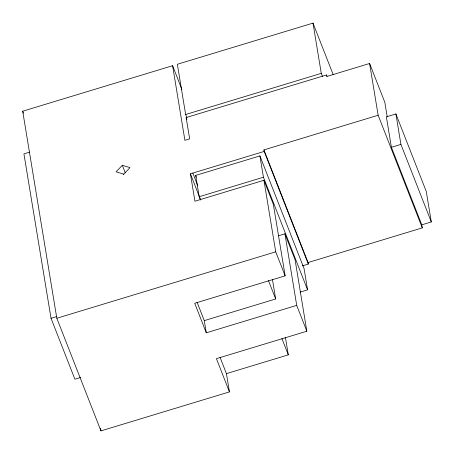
<?xml version="1.0" encoding="UTF-8"?>
<svg xmlns="http://www.w3.org/2000/svg" width="454" height="454" viewBox="0 0 454 454"><rect width="100%" height="100%" fill="white"/><g stroke="black" fill="none" stroke-linecap="round" stroke-linejoin="round"><path stroke-width="0.68" d="M123.301 174.682L129.969 167.617L122.313 165.284L116.116 171.816L123.772 174.149M220.054 357.338L226.438 373.625L229.446 391.898L100.958 430.886L56.818 318.254L22.7 111.202L172.605 65.711L181.901 89.427M333.128 74.49L312.993 23.114L177.366 64.269L185.646 114.51L186.934 117.802M29.641 152.135L23.931 153.866L51.024 318.294L74.904 379.221L80.613 377.49M185.646 114.51L321.273 73.355L312.993 23.114M172.605 65.711L184.897 140.314L189.659 138.867L186.146 117.558L326.534 74.955L327.05 76.272M387.217 116.877L384.81 102.258L369.613 63.486L326.784 76.482L326.534 74.955M302.324 265.874L308.323 264.058L264.183 151.426L263.927 149.905L378.142 115.248L369.613 63.486M278.359 235.813L284.919 233.821L296.712 305.377L206.292 332.81L194.715 303.272L285.135 275.833L273.342 204.277L263.939 180.272L194.931 201.213L190.419 173.808L264.183 151.426M421.783 224.832L431.3 221.944L426.283 191.497L395.894 113.948L386.371 116.837L391.393 147.283L421.783 224.832L422.282 227.88L308.067 262.537L308.323 264.058M200.481 200.015L199.192 196.724L195.68 175.409L259.926 155.915L304.061 268.547L307.574 289.862L300.134 292.115M199.192 196.724L263.433 177.23L259.926 155.915M391.393 147.283L400.91 144.395L395.894 113.948M51.024 318.294L56.733 316.557M56.818 318.254L275.726 251.828L263.939 180.272M206.292 332.81L204.283 320.632L275.669 298.97L272.445 279.414M284.919 233.821L295.055 259.671L306.842 331.227L216.422 358.66L229.446 391.898M226.438 373.625L288.301 354.858L285.396 337.226M400.91 144.395L431.3 221.944M378.142 115.248L422.282 227.88M321.273 73.355L322.561 76.652M263.927 149.905L308.067 262.537M263.433 177.23L307.574 289.862M275.726 251.828L285.135 275.833M296.712 305.377L306.842 331.227M268.467 280.589L275.669 298.97M281.917 338.565L288.301 354.858M186.146 117.558L186.917 119.527M195.68 175.409L196.451 177.383M192.797 173.088L197.7 185.601M190.419 173.808L200.486 199.493M197.081 302.25L204.283 320.632M122.313 165.284L125.208 172.673M22.7 111.202L23.472 113.177M100.493 428.088L100.958 430.886"/></g></svg>
